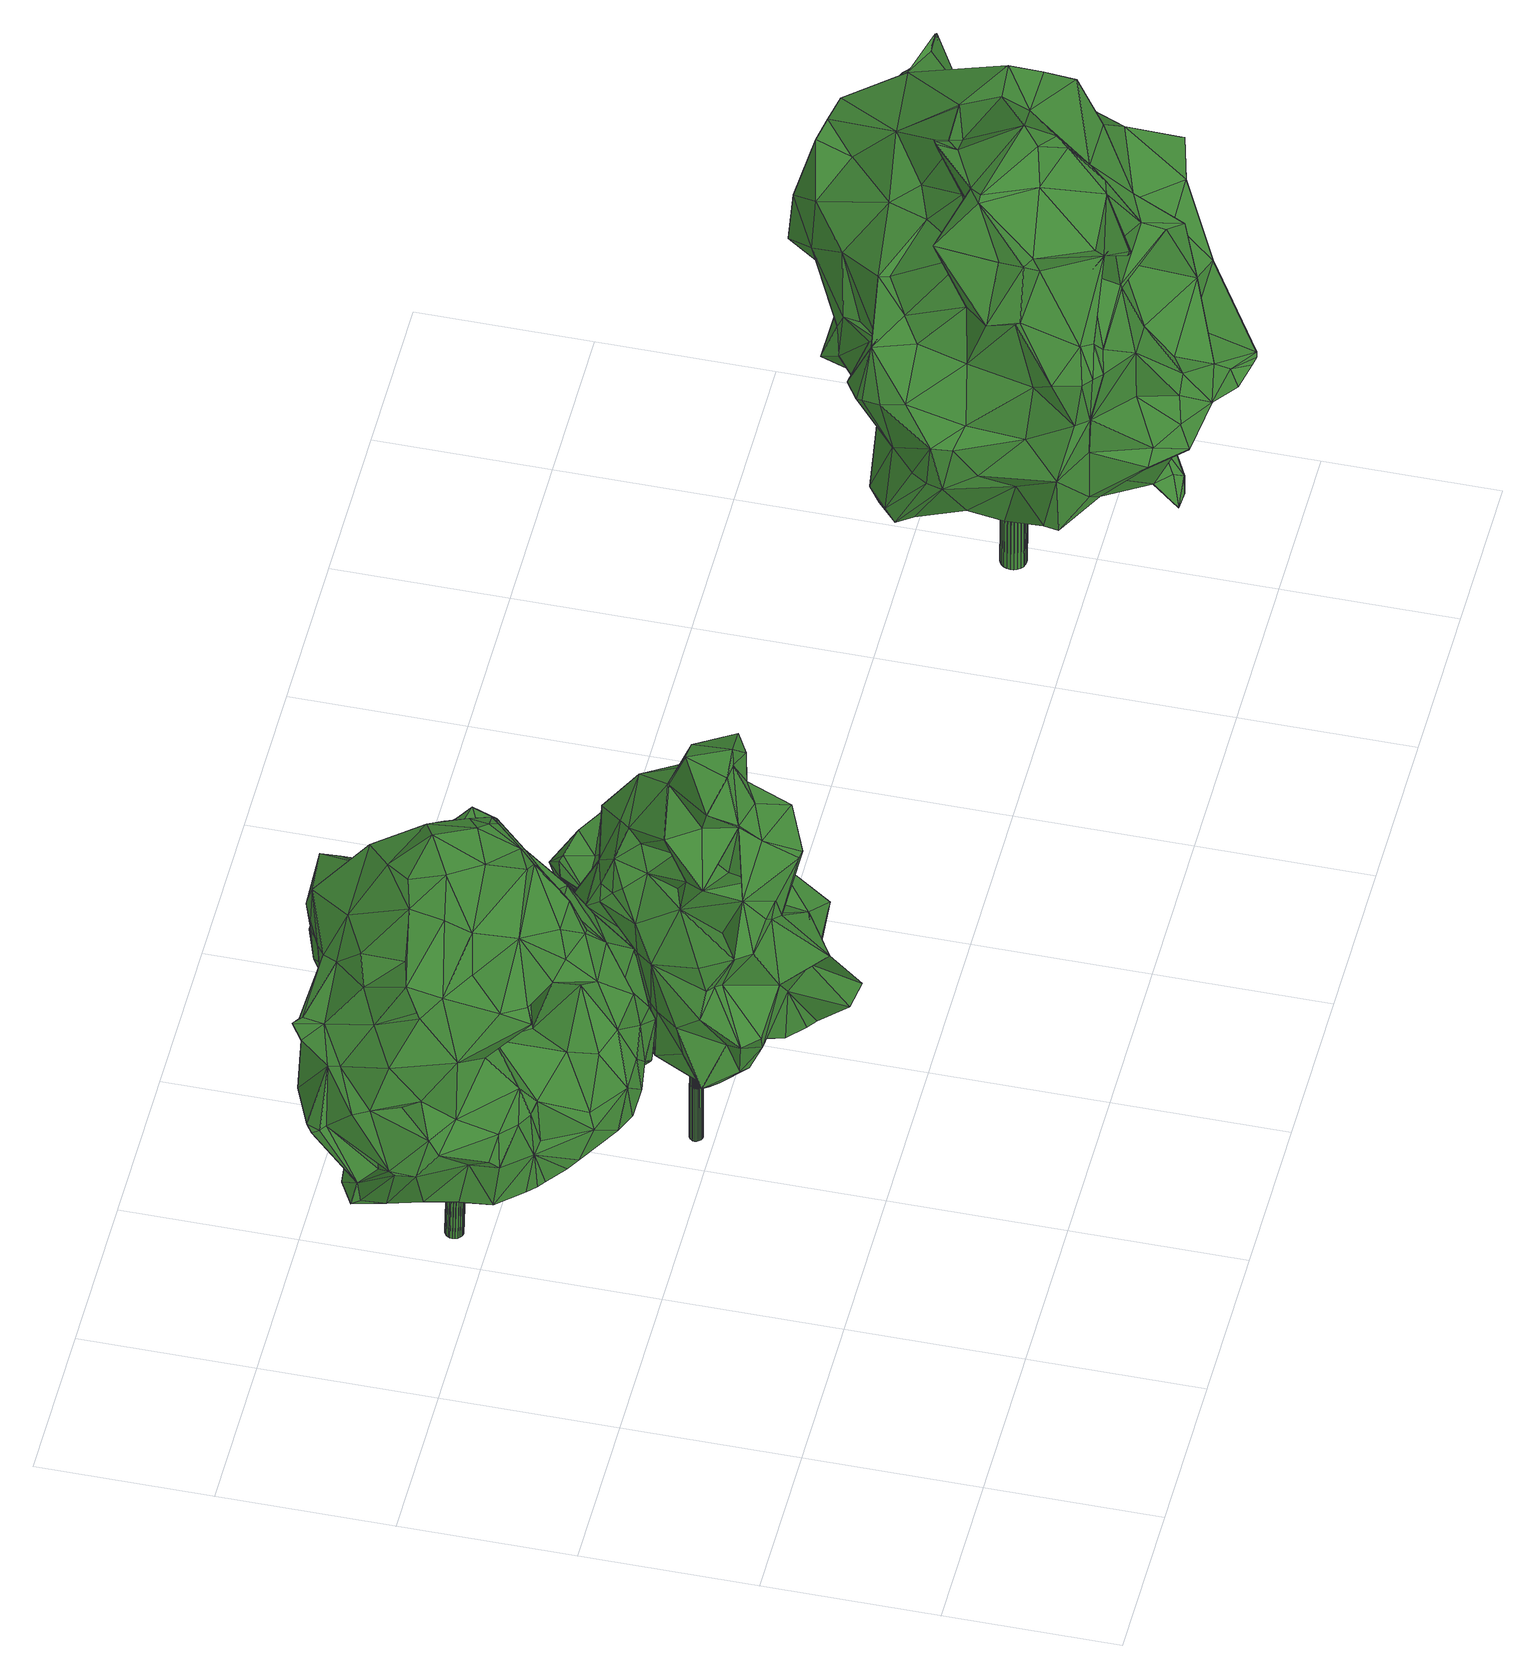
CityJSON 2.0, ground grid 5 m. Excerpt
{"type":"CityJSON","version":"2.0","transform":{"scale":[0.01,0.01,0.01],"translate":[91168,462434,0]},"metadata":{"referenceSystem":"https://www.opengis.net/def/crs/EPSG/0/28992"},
"CityObjects":{
"tree1":{"type":"SolitaryVegetationObject","attributes":{"gtid":168,"crown_width_m":9.81,"crown_median_z":8.13,"trunk_H_m":7.94,"trunk_DBH_m":0.525,"trunk_radius_m":0.263,"trunk_base_height_m":0.19,"original_gtid":"172"},"geometry":[{"type":"Solid","lod":"3","boundaries":[[[[0,1,2]],[[3,4,5]],[[6,7,8]],[[9,10,11]],[[12,13,14]],[[15,16,17]],[[18,19,20]],[[21,1,0]],[[22,23,24]],[[25,26,27]],[[28,29,30]],[[28,31,29]],[[32,33,34]],[[35,33,32]],[[36,37,38]],[[39,40,17]],[[41,42,43]],[[44,45,46]],[[46,45,47]],[[48,49,50]],[[51,52,53]],[[54,55,11]],[[15,56,57]],[[58,59,60]],[[57,61,62]],[[63,64,65]],[[23,66,67]],[[68,67,66]],[[69,61,57]],[[15,46,56]],[[15,44,46]],[[70,71,72]],[[73,74,75]],[[26,76,77]],[[78,76,26]],[[73,79,80]],[[81,82,83]],[[84,85,86]],[[6,87,88]],[[6,88,25]],[[89,90,91]],[[92,93,23]],[[94,95,96]],[[96,95,97]],[[98,99,100]],[[101,102,103]],[[104,105,106]],[[24,23,93]],[[107,108,109]],[[63,110,48]],[[111,112,113]],[[3,114,115]],[[116,79,117]],[[118,119,120]],[[3,5,37]],[[121,14,13]],[[122,59,123]],[[124,44,125]],[[38,37,126]],[[5,126,37]],[[127,128,129]],[[130,46,85]],[[40,39,131]],[[132,108,107]],[[90,115,91]],[[50,133,64]],[[79,116,80]],[[11,10,54]],[[70,134,135]],[[128,127,136]],[[117,79,137]],[[35,138,139]],[[140,139,138]],[[141,142,71]],[[141,71,70]],[[6,8,143]],[[89,144,90]],[[145,146,147]],[[2,41,115]],[[148,149,45]],[[68,39,150]],[[151,152,58]],[[153,152,154]],[[95,13,97]],[[155,156,94]],[[54,157,55]],[[69,55,157]],[[158,159,160]],[[154,152,151]],[[0,161,21]],[[57,154,162]],[[151,162,154]],[[132,163,164]],[[16,165,17]],[[166,21,120]],[[166,120,167]],[[75,168,169]],[[170,168,75]],[[116,171,172]],[[63,173,110]],[[169,174,175]],[[32,176,177]],[[178,141,171]],[[83,82,142]],[[129,156,179]],[[180,156,129]],[[181,182,50]],[[183,157,184]],[[185,108,186]],[[57,162,69]],[[187,173,188]],[[175,189,89]],[[51,190,191]],[[91,41,89]],[[89,41,175]],[[192,25,27]],[[169,193,75]],[[73,75,193]],[[166,1,21]],[[143,146,194]],[[143,194,195]],[[68,150,165]],[[43,196,41]],[[162,55,69]],[[153,58,152]],[[174,145,197]],[[174,197,175]],[[198,56,130]],[[154,57,56]],[[162,199,55]],[[200,201,24]],[[131,23,22]],[[153,202,58]],[[203,204,205]],[[206,205,204]],[[195,194,139]],[[205,206,207]],[[208,207,206]],[[209,172,210]],[[100,99,121]],[[146,8,211]],[[139,194,212]],[[153,154,56]],[[213,189,208]],[[97,12,214]],[[215,216,217]],[[215,217,119]],[[218,219,50]],[[220,221,110]],[[59,58,202]],[[67,92,23]],[[67,222,92]],[[53,52,223]],[[107,223,52]],[[153,28,202]],[[205,207,147]],[[34,134,32]],[[51,219,180]],[[64,224,225]],[[174,169,168]],[[226,37,111]],[[227,157,183]],[[227,183,109]],[[74,228,229]],[[75,74,229]],[[34,229,228]],[[130,85,84]],[[198,153,56]],[[117,230,116]],[[117,231,230]],[[201,232,24]],[[192,7,6]],[[92,222,78]],[[27,94,192]],[[229,34,233]],[[229,233,75]],[[24,104,200]],[[33,234,235]],[[9,122,236]],[[51,180,190]],[[70,210,141]],[[124,148,45]],[[162,151,199]],[[185,109,108]],[[237,238,62]],[[239,228,74]],[[73,193,79]],[[32,177,35]],[[164,240,241]],[[191,241,240]],[[41,2,42]],[[242,159,112]],[[46,81,243]],[[192,94,156]],[[207,208,145]],[[244,156,180]],[[24,245,104]],[[139,33,35]],[[236,246,247]],[[236,247,10]],[[58,60,151]],[[248,234,212]],[[197,189,175]],[[91,115,41]],[[249,167,119]],[[55,199,11]],[[86,243,81]],[[250,251,22]],[[131,22,251]],[[123,252,253]],[[103,102,254]],[[48,64,63]],[[50,64,48]],[[36,225,111]],[[128,103,241]],[[17,125,15]],[[50,219,133]],[[28,255,256]],[[28,256,31]],[[20,19,164]],[[139,212,234]],[[146,211,147]],[[33,139,234]],[[225,36,188]],[[64,225,65]],[[144,115,90]],[[213,115,144]],[[209,135,134]],[[209,134,228]],[[257,242,112]],[[101,68,258]],[[67,68,101]],[[101,258,102]],[[12,97,13]],[[71,176,72]],[[257,224,242]],[[133,242,224]],[[49,259,260]],[[260,99,261]],[[44,15,125]],[[101,103,222]],[[161,115,114]],[[0,115,161]],[[212,262,263]],[[194,262,212]],[[104,140,200]],[[139,140,195]],[[128,241,191]],[[187,204,203]],[[167,264,166]],[[117,166,264]],[[198,265,153]],[[28,153,265]],[[132,18,108]],[[186,108,18]],[[257,111,225]],[[50,182,218]],[[26,92,78]],[[202,28,30]],[[102,258,254]],[[51,266,219]],[[133,219,266]],[[258,68,267]],[[195,87,6]],[[195,6,143]],[[7,211,8]],[[143,8,146]],[[268,18,20]],[[56,46,130]],[[195,140,87]],[[255,198,130]],[[45,176,82]],[[183,107,109]],[[42,137,79]],[[19,18,132]],[[25,88,26]],[[192,6,25]],[[101,222,67]],[[109,185,227]],[[53,266,51]],[[260,96,269]],[[260,269,181]],[[268,258,267]],[[270,201,138]],[[270,138,35]],[[124,45,44]],[[271,272,273]],[[271,273,226]],[[218,180,219]],[[222,76,78]],[[77,76,127]],[[136,127,76]],[[222,136,76]],[[105,104,245]],[[57,62,15]],[[15,62,16]],[[94,98,100]],[[274,275,276]],[[40,251,250]],[[40,131,251]],[[113,277,271]],[[27,13,94]],[[27,100,13]],[[122,123,236]],[[118,271,277]],[[4,3,115]],[[213,208,4]],[[5,4,208]],[[242,133,266]],[[136,103,128]],[[242,266,53]],[[222,103,136]],[[232,201,278]],[[179,279,127]],[[118,120,21]],[[249,30,167]],[[203,221,220]],[[167,120,119]],[[233,280,75]],[[193,169,196]],[[43,193,196]],[[224,257,225]],[[230,264,281]],[[272,21,161]],[[248,212,263]],[[99,259,121]],[[112,111,257]],[[36,111,37]],[[45,177,176]],[[27,26,77]],[[27,77,282]],[[283,250,232]],[[24,232,22]],[[250,22,232]],[[211,284,285]],[[271,226,113]],[[111,113,226]],[[92,245,93]],[[105,245,92]],[[250,283,148]],[[232,278,283]],[[19,132,164]],[[88,87,140]],[[88,140,104]],[[92,106,105]],[[172,171,141]],[[286,26,88]],[[286,88,104]],[[226,273,37]],[[3,37,273]],[[2,115,0]],[[207,145,147]],[[197,145,208]],[[127,279,282]],[[77,127,282]],[[151,60,199]],[[231,264,230]],[[216,112,252]],[[61,69,157]],[[218,285,284]],[[144,189,213]],[[4,115,213]],[[96,97,269]],[[272,114,3]],[[161,114,272]],[[144,89,189]],[[130,84,255]],[[174,263,145]],[[253,159,158]],[[84,141,178]],[[216,123,217]],[[68,287,267]],[[110,214,288]],[[122,60,59]],[[214,221,97]],[[20,254,268]],[[241,103,254]],[[263,262,145]],[[209,80,116]],[[116,289,209]],[[281,167,29]],[[121,13,100]],[[164,290,274]],[[84,178,256]],[[228,239,209]],[[70,72,134]],[[42,79,193]],[[42,291,137]],[[137,291,1]],[[85,46,243]],[[85,243,86]],[[64,133,224]],[[123,249,217]],[[160,292,158]],[[237,62,61]],[[272,118,21]],[[272,271,118]],[[36,38,188]],[[1,291,2]],[[166,137,1]],[[166,117,137]],[[74,73,293]],[[202,30,59]],[[16,62,238]],[[16,238,165]],[[237,165,238]],[[237,186,165]],[[30,249,294]],[[30,294,59]],[[246,236,158]],[[9,236,10]],[[253,236,123]],[[59,294,123]],[[158,236,253]],[[268,267,18]],[[80,293,73]],[[209,293,80]],[[164,254,20]],[[241,254,164]],[[268,254,258]],[[197,208,189]],[[129,179,127]],[[172,141,210]],[[34,280,233]],[[33,280,34]],[[17,165,150]],[[170,75,280]],[[99,98,261]],[[178,230,281]],[[171,230,178]],[[26,106,92]],[[289,172,209]],[[116,230,171]],[[286,106,26]],[[104,106,286]],[[169,175,196]],[[239,293,209]],[[74,293,239]],[[50,260,181]],[[50,49,260]],[[244,180,218]],[[119,217,249]],[[180,129,190]],[[191,129,128]],[[190,129,191]],[[49,14,121]],[[27,282,279]],[[255,28,265]],[[255,265,198]],[[211,269,147]],[[181,269,211]],[[252,112,159]],[[252,159,253]],[[295,278,296]],[[124,125,148]],[[148,125,40]],[[17,40,125]],[[148,40,250]],[[49,121,259]],[[267,287,186]],[[186,18,267]],[[49,288,14]],[[220,187,203]],[[246,223,247]],[[184,54,247]],[[184,247,223]],[[10,247,54]],[[260,259,99]],[[11,199,9]],[[9,199,60]],[[122,9,60]],[[167,30,29]],[[228,134,34]],[[81,83,86]],[[216,252,123]],[[142,86,83]],[[23,131,66]],[[31,256,29]],[[70,135,210]],[[214,110,221]],[[141,84,142]],[[86,142,84]],[[270,177,296]],[[270,296,201]],[[35,177,270]],[[61,186,237]],[[155,279,179]],[[96,98,94]],[[95,94,13]],[[29,256,281]],[[96,261,98]],[[7,244,211]],[[244,7,192]],[[45,149,177]],[[45,82,47]],[[71,82,176]],[[147,269,203]],[[147,203,205]],[[235,297,33]],[[48,288,49]],[[48,110,288]],[[298,223,246]],[[298,246,292]],[[246,158,292]],[[52,163,107]],[[164,163,52]],[[285,218,182]],[[159,242,160]],[[285,182,181]],[[97,221,203]],[[174,168,263]],[[248,263,168]],[[185,186,61]],[[227,185,157]],[[211,285,181]],[[249,123,294]],[[157,185,61]],[[32,72,176]],[[142,82,71]],[[244,284,211]],[[218,284,244]],[[33,297,280]],[[235,280,297]],[[225,188,65]],[[187,188,38]],[[260,261,96]],[[204,187,299]],[[173,187,220]],[[117,264,231]],[[209,210,135]],[[42,2,291]],[[200,140,138]],[[201,200,138]],[[281,256,178]],[[17,150,39]],[[172,289,300]],[[116,300,289]],[[172,300,116]],[[84,256,255]],[[155,27,279]],[[155,100,27]],[[94,100,155]],[[192,156,244]],[[274,290,52]],[[164,52,290]],[[155,179,156]],[[53,292,242]],[[160,242,292]],[[145,262,146]],[[194,146,262]],[[132,107,163]],[[301,277,216]],[[113,216,277]],[[301,216,118]],[[216,215,118]],[[119,118,215]],[[3,273,272]],[[65,188,63]],[[173,63,188]],[[216,113,112]],[[97,203,269]],[[93,245,24]],[[68,66,39]],[[131,39,66]],[[276,240,274]],[[274,240,164]],[[51,191,240]],[[51,240,276]],[[149,295,296]],[[5,206,204]],[[5,208,206]],[[165,287,68]],[[186,287,165]],[[38,126,299]],[[38,299,187]],[[173,220,110]],[[5,299,126]],[[204,299,5]],[[298,292,53]],[[52,275,274]],[[276,275,51]],[[51,275,52]],[[301,118,277]],[[298,53,223]],[[157,54,184]],[[167,281,264]],[[170,235,168]],[[148,283,295]],[[148,295,149]],[[168,235,248]],[[295,283,278]],[[107,184,223]],[[183,184,107]],[[42,193,43]],[[41,196,175]],[[47,302,46]],[[46,302,81]],[[81,302,82]],[[47,82,302]],[[72,32,134]],[[14,288,12]],[[214,12,288]],[[278,201,296]],[[149,296,177]],[[234,248,235]],[[170,280,235]],[[303,304,305]],[[303,305,306]],[[306,305,307]],[[306,307,308]],[[305,304,309]],[[305,309,307]],[[307,309,310]],[[307,310,308]],[[309,304,311]],[[309,311,310]],[[310,311,312]],[[310,312,308]],[[311,304,313]],[[311,313,312]],[[312,313,314]],[[312,314,308]],[[313,304,315]],[[313,315,314]],[[314,315,316]],[[314,316,308]],[[315,304,317]],[[315,317,316]],[[316,317,318]],[[316,318,308]],[[317,304,319]],[[317,319,318]],[[318,319,320]],[[318,320,308]],[[319,304,321]],[[319,321,320]],[[320,321,322]],[[320,322,308]],[[321,304,323]],[[321,323,322]],[[322,323,324]],[[322,324,308]],[[323,304,325]],[[323,325,324]],[[324,325,326]],[[324,326,308]],[[325,304,327]],[[325,327,326]],[[326,327,328]],[[326,328,308]],[[327,304,329]],[[327,329,328]],[[328,329,330]],[[328,330,308]],[[329,304,331]],[[329,331,330]],[[330,331,332]],[[330,332,308]],[[331,304,333]],[[331,333,332]],[[332,333,334]],[[332,334,308]],[[333,304,335]],[[333,335,334]],[[334,335,336]],[[334,336,308]],[[335,304,337]],[[335,337,336]],[[336,337,338]],[[336,338,308]],[[337,304,339]],[[337,339,338]],[[338,339,340]],[[338,340,308]],[[339,304,341]],[[339,341,340]],[[340,341,342]],[[340,342,308]],[[341,304,343]],[[341,343,342]],[[342,343,344]],[[342,344,308]],[[343,304,345]],[[343,345,344]],[[344,345,346]],[[344,346,308]],[[345,304,347]],[[345,347,346]],[[346,347,348]],[[346,348,308]],[[347,304,349]],[[347,349,348]],[[348,349,350]],[[348,350,308]],[[349,304,351]],[[349,351,350]],[[350,351,352]],[[350,352,308]],[[351,304,303]],[[351,303,352]],[[352,303,306]],[[352,306,308]]]]}]},
"tree2":{"type":"SolitaryVegetationObject","attributes":{"gtid":169,"crown_width_m":7.27,"crown_median_z":8.02,"trunk_H_m":7.84,"trunk_DBH_m":0.375,"trunk_radius_m":0.187,"trunk_base_height_m":0.18,"original_gtid":"173"},"geometry":[{"type":"Solid","lod":"3","boundaries":[[[[353,354,355]],[[356,357,358]],[[359,360,361]],[[362,363,364]],[[365,366,367]],[[368,369,370]],[[371,372,373]],[[374,375,376]],[[377,376,375]],[[378,379,380]],[[381,382,383]],[[384,385,386]],[[387,388,389]],[[390,391,392]],[[393,366,365]],[[394,395,396]],[[397,398,399]],[[400,390,392]],[[401,402,403]],[[404,405,406]],[[407,408,409]],[[407,409,410]],[[411,412,413]],[[367,366,393]],[[414,415,416]],[[417,418,419]],[[420,421,422]],[[423,391,390]],[[424,425,426]],[[426,371,424]],[[427,425,428]],[[392,391,429]],[[430,431,372]],[[430,432,431]],[[400,392,433]],[[415,414,434]],[[433,435,400]],[[361,360,417]],[[361,417,436]],[[437,388,438]],[[380,439,440]],[[441,442,361]],[[443,442,441]],[[373,424,371]],[[444,445,446]],[[447,381,448]],[[437,438,449]],[[412,450,368]],[[411,450,412]],[[451,452,453]],[[386,454,455]],[[355,446,456]],[[457,429,448]],[[383,457,381]],[[457,448,381]],[[458,372,403]],[[459,406,405]],[[460,416,461]],[[460,461,443]],[[426,434,462]],[[393,365,387]],[[463,353,355]],[[464,465,379]],[[466,467,468]],[[466,468,469]],[[470,471,472]],[[386,455,384]],[[473,474,452]],[[448,460,447]],[[447,460,436]],[[376,475,458]],[[476,477,478]],[[376,479,374]],[[458,479,376]],[[467,480,481]],[[482,364,469]],[[467,405,404]],[[481,405,467]],[[459,413,483]],[[459,405,481]],[[484,485,398]],[[486,487,394]],[[488,469,364]],[[380,489,384]],[[483,406,459]],[[364,363,490]],[[439,491,492]],[[389,388,493]],[[489,465,494]],[[464,495,465]],[[455,454,496]],[[497,498,431]],[[499,431,498]],[[500,488,501]],[[500,501,490]],[[384,502,380]],[[420,422,393]],[[484,357,503]],[[480,504,413]],[[449,505,506]],[[506,437,449]],[[412,368,370]],[[507,494,508]],[[387,365,388]],[[509,510,511]],[[456,463,355]],[[512,513,514]],[[515,437,506]],[[367,438,365]],[[388,365,438]],[[454,476,496]],[[465,508,494]],[[507,516,477]],[[507,517,516]],[[518,363,519]],[[387,420,393]],[[367,393,422]],[[520,470,521]],[[470,472,502]],[[457,453,429]],[[522,429,453]],[[482,468,523]],[[374,521,496]],[[392,429,522]],[[433,392,522]],[[356,465,495]],[[398,524,358]],[[525,524,398]],[[496,478,374]],[[477,374,478]],[[526,527,528]],[[529,530,524]],[[472,380,502]],[[439,380,472]],[[390,414,423]],[[531,532,533]],[[518,490,363]],[[426,425,427]],[[382,534,456]],[[486,360,359]],[[473,383,535]],[[450,411,536]],[[483,485,406]],[[483,369,485]],[[389,537,511]],[[511,537,482]],[[485,484,512]],[[485,512,406]],[[525,517,529]],[[525,529,524]],[[407,403,408]],[[407,458,403]],[[450,442,368]],[[450,361,442]],[[429,391,538]],[[429,538,448]],[[431,539,372]],[[456,446,382]],[[540,473,535]],[[382,445,383]],[[527,531,541]],[[542,416,460]],[[543,415,434]],[[543,434,426]],[[542,423,416]],[[462,371,426]],[[464,503,495]],[[484,503,464]],[[540,354,506]],[[515,388,437]],[[396,533,532]],[[486,411,487]],[[403,539,401]],[[382,446,445]],[[459,481,413]],[[536,486,359]],[[361,536,359]],[[450,536,361]],[[442,544,368]],[[484,398,357]],[[545,397,544]],[[545,544,442]],[[525,397,545]],[[398,397,525]],[[463,546,531]],[[532,531,546]],[[422,421,409]],[[410,409,421]],[[406,512,404]],[[419,547,548]],[[528,549,526]],[[546,463,550]],[[436,460,361]],[[542,460,448]],[[361,460,441]],[[489,385,384]],[[372,458,475]],[[403,551,539]],[[353,515,354]],[[455,470,384]],[[502,384,470]],[[493,537,389]],[[358,357,398]],[[548,550,419]],[[517,552,428]],[[527,490,528]],[[518,549,490]],[[396,548,547]],[[394,396,547]],[[489,380,379]],[[482,523,511]],[[493,553,554]],[[476,478,496]],[[455,521,470]],[[523,514,511]],[[413,487,411]],[[362,554,519]],[[536,411,486]],[[490,501,364]],[[471,420,491]],[[471,491,472]],[[512,468,467]],[[394,555,486]],[[394,547,555]],[[389,492,387]],[[440,492,389]],[[387,492,420]],[[461,543,427]],[[356,556,465]],[[449,438,367]],[[458,407,479]],[[410,479,407]],[[470,479,421]],[[410,421,479]],[[508,556,507]],[[465,556,508]],[[454,386,385]],[[495,503,357]],[[526,557,527]],[[542,448,538]],[[409,505,558]],[[462,434,559]],[[441,460,443]],[[512,484,513]],[[376,377,475]],[[495,357,356]],[[414,559,434]],[[420,471,421]],[[447,382,381]],[[416,415,543]],[[416,543,461]],[[423,538,391]],[[423,542,538]],[[545,442,560]],[[561,562,516]],[[419,456,563]],[[378,510,509]],[[564,451,453]],[[428,552,545]],[[457,383,564]],[[457,564,453]],[[506,401,539]],[[506,539,540]],[[545,560,428]],[[427,428,560]],[[427,560,461]],[[443,461,560]],[[443,560,442]],[[489,379,465]],[[515,506,354]],[[565,557,549]],[[526,549,557]],[[506,505,402]],[[506,402,401]],[[423,414,416]],[[553,388,566]],[[509,514,513]],[[523,468,512]],[[388,553,493]],[[479,520,374]],[[479,470,520]],[[567,484,464]],[[567,513,484]],[[524,556,356]],[[524,356,358]],[[417,419,563]],[[496,521,455]],[[413,370,568]],[[412,370,413]],[[541,480,466]],[[480,467,466]],[[569,355,354]],[[569,446,355]],[[390,400,559]],[[519,554,553]],[[505,408,402]],[[409,408,505]],[[444,570,445]],[[402,408,403]],[[363,362,519]],[[494,385,489]],[[472,491,439]],[[430,498,432]],[[433,498,435]],[[499,498,433]],[[571,477,562]],[[544,397,572]],[[555,547,419]],[[389,511,510]],[[389,510,440]],[[428,425,516]],[[428,516,517]],[[482,537,362]],[[482,362,364]],[[539,452,474]],[[527,541,500]],[[488,500,541]],[[527,557,531]],[[525,552,517]],[[378,509,379]],[[436,417,563]],[[485,399,398]],[[485,369,399]],[[476,507,477]],[[372,377,373]],[[475,377,372]],[[561,516,425]],[[561,425,424]],[[477,516,562]],[[571,562,561]],[[571,561,424]],[[388,573,566]],[[515,573,388]],[[528,490,549]],[[353,573,515]],[[513,379,509]],[[567,379,513]],[[464,379,567]],[[519,549,518]],[[404,512,467]],[[469,468,482]],[[563,456,534]],[[553,566,519]],[[514,523,512]],[[511,514,509]],[[505,449,558]],[[367,558,449]],[[574,480,531]],[[480,533,395]],[[394,487,504]],[[394,504,395]],[[480,541,531]],[[480,413,481]],[[483,413,568]],[[556,530,507]],[[483,568,370]],[[369,483,370]],[[517,507,530]],[[556,524,530]],[[529,517,530]],[[454,385,476]],[[476,385,494]],[[476,494,507]],[[545,552,525]],[[453,452,431]],[[539,431,452]],[[473,452,451]],[[420,492,491]],[[440,439,492]],[[426,427,543]],[[571,375,477]],[[477,375,374]],[[424,375,571]],[[373,375,424]],[[377,375,373]],[[546,550,532]],[[396,532,548]],[[413,504,487]],[[395,504,480]],[[574,531,533]],[[574,533,480]],[[383,445,570]],[[383,570,535]],[[396,395,533]],[[522,499,433]],[[555,419,418]],[[565,566,573]],[[380,510,378]],[[541,466,488]],[[469,488,466]],[[544,572,575]],[[532,550,548]],[[456,550,463]],[[419,550,456]],[[368,575,369]],[[544,575,368]],[[421,471,470]],[[399,572,397]],[[399,369,572]],[[369,575,572]],[[364,501,488]],[[565,573,557]],[[565,549,566]],[[566,549,519]],[[453,499,522]],[[431,499,453]],[[440,510,380]],[[422,409,558]],[[422,558,367]],[[540,570,444]],[[535,570,540]],[[371,498,372]],[[371,435,498]],[[430,372,498]],[[360,418,417]],[[360,486,418]],[[486,555,418]],[[462,435,371]],[[432,498,497]],[[432,497,431]],[[569,444,446]],[[354,540,444]],[[354,444,569]],[[372,551,403]],[[372,539,551]],[[436,576,447]],[[520,521,374]],[[557,463,531]],[[540,539,473]],[[473,539,474]],[[463,557,353]],[[573,353,557]],[[473,564,383]],[[473,451,564]],[[390,559,414]],[[462,559,435]],[[435,559,400]],[[493,554,537]],[[382,576,534]],[[382,447,576]],[[436,563,576]],[[563,534,576]],[[527,500,490]],[[537,554,362]],[[577,578,579]],[[577,579,580]],[[580,579,581]],[[580,581,582]],[[579,578,583]],[[579,583,581]],[[581,583,584]],[[581,584,582]],[[583,578,585]],[[583,585,584]],[[584,585,586]],[[584,586,582]],[[585,578,587]],[[585,587,586]],[[586,587,588]],[[586,588,582]],[[587,578,589]],[[587,589,588]],[[588,589,590]],[[588,590,582]],[[589,578,591]],[[589,591,590]],[[590,591,592]],[[590,592,582]],[[591,578,593]],[[591,593,592]],[[592,593,594]],[[592,594,582]],[[593,578,595]],[[593,595,594]],[[594,595,596]],[[594,596,582]],[[595,578,597]],[[595,597,596]],[[596,597,598]],[[596,598,582]],[[597,578,599]],[[597,599,598]],[[598,599,600]],[[598,600,582]],[[599,578,601]],[[599,601,600]],[[600,601,602]],[[600,602,582]],[[601,578,603]],[[601,603,602]],[[602,603,604]],[[602,604,582]],[[603,578,605]],[[603,605,604]],[[604,605,606]],[[604,606,582]],[[605,578,607]],[[605,607,606]],[[606,607,608]],[[606,608,582]],[[607,578,609]],[[607,609,608]],[[608,609,610]],[[608,610,582]],[[609,578,611]],[[609,611,610]],[[610,611,612]],[[610,612,582]],[[611,578,613]],[[611,613,612]],[[612,613,614]],[[612,614,582]],[[613,578,615]],[[613,615,614]],[[614,615,616]],[[614,616,582]],[[615,578,617]],[[615,617,616]],[[616,617,618]],[[616,618,582]],[[617,578,619]],[[617,619,618]],[[618,619,620]],[[618,620,582]],[[619,578,621]],[[619,621,620]],[[620,621,622]],[[620,622,582]],[[621,578,623]],[[621,623,622]],[[622,623,624]],[[622,624,582]],[[623,578,625]],[[623,625,624]],[[624,625,626]],[[624,626,582]],[[625,578,577]],[[625,577,626]],[[626,577,580]],[[626,580,582]]]]}]},
"tree3":{"type":"SolitaryVegetationObject","attributes":{"gtid":126,"crown_width_m":11.63,"crown_median_z":10.75,"trunk_H_m":9.82,"trunk_DBH_m":0.736,"trunk_radius_m":0.368,"trunk_base_height_m":0.93,"original_gtid":"130"},"geometry":[{"type":"Solid","lod":"3","boundaries":[[[[627,628,629]],[[630,631,632]],[[630,633,631]],[[634,635,636]],[[637,635,634]],[[638,639,640]],[[641,634,642]],[[643,644,645]],[[646,647,648]],[[649,650,651]],[[652,630,632]],[[653,654,655]],[[656,657,658]],[[654,659,660]],[[661,662,663]],[[664,665,666]],[[667,668,669]],[[670,671,672]],[[673,672,671]],[[674,675,676]],[[677,678,679]],[[673,680,672]],[[680,681,672]],[[682,683,684]],[[685,686,645]],[[660,659,687]],[[660,688,655]],[[653,689,652]],[[690,691,692]],[[646,693,647]],[[694,695,696]],[[694,696,670]],[[662,697,698]],[[696,695,699]],[[677,686,685]],[[679,700,701]],[[702,703,704]],[[650,705,651]],[[645,706,707]],[[707,685,645]],[[708,709,710]],[[711,673,712]],[[653,713,654]],[[682,689,683]],[[714,715,716]],[[677,707,706]],[[717,718,719]],[[720,721,665]],[[722,723,724]],[[725,726,727]],[[664,728,665]],[[644,729,730]],[[731,732,733]],[[730,734,735]],[[736,651,737]],[[738,739,740]],[[741,739,738]],[[742,743,744]],[[731,733,745]],[[731,745,746]],[[747,748,749]],[[645,646,706]],[[650,649,750]],[[751,681,744]],[[670,696,671]],[[745,733,750]],[[750,649,745]],[[630,752,753]],[[754,720,665]],[[629,628,755]],[[653,688,689]],[[655,688,653]],[[756,649,736]],[[728,722,754]],[[757,734,730]],[[640,639,758]],[[705,701,759]],[[760,761,762]],[[763,764,765]],[[735,644,730]],[[638,766,767]],[[768,769,770]],[[768,770,771]],[[713,652,772]],[[713,772,709]],[[638,640,766]],[[773,774,775]],[[776,777,778]],[[779,780,740]],[[718,710,633]],[[677,685,707]],[[704,703,741]],[[757,781,648]],[[718,717,782]],[[749,782,717]],[[656,783,784]],[[785,784,783]],[[651,736,649]],[[654,660,655]],[[757,730,729]],[[715,697,662]],[[705,786,787]],[[788,725,727]],[[662,661,716]],[[789,700,679]],[[644,643,674]],[[790,791,792]],[[789,679,678]],[[793,794,785]],[[676,785,794]],[[700,759,701]],[[795,692,740]],[[796,722,728]],[[797,798,680]],[[661,714,716]],[[714,755,799]],[[661,755,714]],[[704,800,801]],[[743,694,751]],[[754,722,720]],[[679,732,657]],[[802,725,788]],[[778,803,768]],[[648,647,734]],[[734,647,735]],[[755,662,698]],[[755,698,762]],[[693,735,647]],[[692,804,805]],[[806,804,692]],[[721,687,665]],[[680,807,808]],[[726,809,727]],[[810,811,752]],[[767,812,638]],[[639,638,812]],[[813,752,811]],[[658,657,732]],[[695,814,815]],[[816,802,788]],[[669,817,818]],[[819,820,821]],[[651,705,737]],[[822,759,700]],[[823,763,824]],[[763,781,824]],[[823,824,825]],[[826,791,827]],[[649,828,829]],[[738,780,684]],[[741,738,684]],[[830,740,739]],[[831,832,702]],[[706,833,677]],[[737,705,719]],[[834,807,835]],[[836,682,684]],[[836,684,766]],[[812,837,793]],[[666,838,664]],[[818,782,839]],[[833,827,840]],[[735,693,645]],[[841,842,843]],[[738,740,780]],[[646,833,706]],[[699,695,815]],[[666,665,687]],[[747,749,717]],[[844,656,784]],[[641,789,678]],[[772,632,633]],[[633,632,631]],[[845,627,629]],[[817,726,818]],[[754,665,728]],[[718,782,710]],[[645,693,646]],[[733,732,701]],[[711,797,680]],[[725,818,726]],[[846,811,810]],[[806,761,823]],[[763,765,781]],[[801,702,704]],[[813,811,756]],[[705,787,719]],[[767,766,684]],[[771,770,847]],[[848,668,667]],[[664,849,728]],[[781,765,648]],[[845,850,627]],[[850,690,627]],[[702,832,703]],[[851,703,832]],[[852,652,682]],[[710,709,772]],[[814,853,840]],[[853,854,840]],[[846,852,682]],[[652,713,653]],[[786,705,759]],[[801,800,689]],[[708,802,709]],[[788,666,816]],[[744,743,751]],[[855,797,711]],[[670,751,694]],[[670,672,751]],[[672,681,751]],[[664,856,849]],[[857,743,858]],[[848,858,743]],[[795,830,859]],[[740,830,795]],[[700,789,641]],[[641,678,854]],[[641,854,634]],[[732,731,656]],[[656,658,732]],[[742,775,743]],[[860,861,862]],[[818,708,782]],[[863,864,640]],[[648,765,792]],[[865,866,749]],[[839,749,866]],[[827,815,840]],[[741,800,704]],[[862,697,715]],[[715,867,862]],[[766,864,836]],[[762,868,869]],[[813,753,752]],[[790,764,760]],[[761,764,763]],[[760,764,761]],[[766,640,864]],[[755,663,662]],[[643,645,686]],[[661,663,755]],[[757,648,734]],[[735,645,644]],[[679,657,677]],[[677,657,686]],[[701,732,679]],[[851,724,723]],[[802,816,709]],[[675,674,643]],[[870,731,746]],[[646,827,833]],[[851,832,724]],[[823,761,763]],[[757,729,825]],[[871,758,639]],[[728,803,778]],[[648,826,646]],[[792,826,648]],[[684,683,741]],[[710,772,633]],[[760,872,790]],[[634,873,642]],[[843,642,873]],[[871,746,829]],[[652,632,772]],[[739,851,874]],[[739,874,830]],[[689,800,683]],[[857,858,875]],[[862,861,698]],[[768,776,778]],[[646,826,827]],[[756,864,828]],[[689,682,652]],[[741,683,800]],[[694,743,857]],[[834,856,664]],[[737,821,820]],[[847,849,856]],[[666,659,816]],[[709,816,713]],[[654,816,659]],[[713,816,654]],[[708,818,802]],[[676,876,805]],[[794,876,676]],[[634,854,853]],[[743,775,774]],[[771,855,877]],[[699,790,671]],[[699,671,696]],[[630,753,878]],[[847,856,834]],[[847,834,835]],[[877,712,869]],[[757,825,824]],[[757,824,781]],[[872,879,790]],[[793,837,794]],[[833,880,677]],[[669,818,839]],[[733,881,750]],[[701,881,733]],[[827,791,815]],[[801,689,688]],[[846,682,836]],[[627,874,799]],[[778,796,728]],[[629,755,762]],[[628,627,799]],[[660,801,688]],[[865,636,667]],[[788,727,838]],[[788,838,666]],[[882,691,850]],[[716,715,662]],[[668,773,742]],[[822,642,843]],[[823,825,806]],[[793,785,783]],[[725,802,818]],[[737,719,718]],[[831,801,660]],[[721,831,660]],[[855,771,797]],[[721,720,831]],[[666,687,659]],[[737,718,821]],[[715,714,867]],[[710,782,708]],[[799,867,714]],[[796,867,799]],[[796,777,867]],[[724,832,720]],[[805,837,883]],[[779,883,837]],[[779,805,883]],[[836,864,884]],[[836,884,846]],[[814,840,815]],[[865,667,866]],[[843,842,822]],[[812,779,837]],[[861,771,885]],[[676,784,785]],[[675,784,676]],[[806,882,761]],[[761,882,762]],[[629,762,882]],[[671,790,879]],[[726,742,886]],[[744,886,742]],[[821,718,633]],[[845,629,882]],[[760,762,872]],[[762,869,872]],[[851,723,874]],[[726,817,668]],[[669,668,817]],[[887,748,747]],[[720,832,831]],[[660,687,721]],[[650,881,705]],[[750,881,650]],[[701,705,881]],[[865,873,636]],[[636,873,634]],[[863,640,829]],[[839,866,669]],[[667,669,866]],[[829,640,758]],[[745,649,829]],[[871,829,758]],[[745,829,746]],[[812,767,779]],[[749,873,865]],[[888,774,773]],[[773,668,888]],[[831,702,801]],[[649,756,828]],[[810,752,630]],[[852,630,652]],[[805,729,674]],[[805,674,676]],[[875,636,635]],[[846,630,852]],[[810,630,846]],[[834,889,807]],[[695,694,890]],[[863,828,864]],[[627,891,859]],[[822,700,641]],[[755,628,799]],[[862,698,697]],[[839,782,749]],[[892,830,874]],[[668,743,888]],[[668,742,726]],[[792,791,826]],[[711,680,673]],[[853,890,875]],[[664,838,834]],[[727,834,838]],[[712,855,711]],[[807,680,798]],[[877,855,712]],[[695,890,814]],[[853,814,890]],[[759,822,786]],[[656,844,657]],[[893,770,769]],[[837,876,794]],[[813,736,753]],[[756,736,813]],[[848,743,668]],[[875,890,857]],[[694,857,890]],[[837,805,876]],[[808,809,886]],[[686,657,844]],[[808,886,681]],[[808,681,680]],[[712,673,879]],[[712,879,869]],[[637,634,853]],[[796,799,874]],[[892,874,627]],[[776,768,771]],[[869,885,877]],[[692,894,740]],[[779,740,894]],[[872,869,879]],[[892,627,830]],[[627,859,830]],[[888,743,774]],[[681,886,744]],[[775,742,773]],[[739,703,851]],[[684,780,767]],[[767,780,779]],[[627,690,891]],[[840,880,833]],[[795,891,692]],[[891,690,692]],[[859,891,795]],[[729,644,674]],[[870,783,731]],[[731,783,656]],[[793,783,870]],[[829,828,863]],[[741,703,739]],[[889,808,807]],[[847,798,771]],[[867,776,862]],[[776,867,777]],[[854,678,880]],[[698,868,762]],[[673,671,879]],[[807,798,835]],[[847,835,798]],[[776,860,862]],[[870,746,871]],[[805,804,729]],[[882,850,845]],[[797,771,798]],[[877,885,771]],[[875,635,853]],[[637,853,635]],[[776,861,860]],[[861,776,771]],[[677,880,678]],[[698,861,868]],[[861,885,868]],[[868,885,869]],[[806,691,882]],[[692,691,806]],[[675,643,784]],[[844,784,643]],[[844,643,686]],[[854,880,840]],[[812,793,639]],[[893,769,803]],[[667,858,848]],[[796,778,777]],[[720,722,724]],[[849,893,803]],[[769,768,803]],[[728,849,803]],[[822,641,642]],[[850,691,690]],[[843,873,841]],[[825,729,804]],[[825,804,806]],[[870,871,793]],[[639,793,871]],[[815,791,699]],[[699,791,790]],[[792,765,790]],[[764,790,765]],[[779,894,805]],[[692,805,894]],[[821,895,819]],[[821,633,895]],[[630,819,895]],[[630,895,633]],[[878,819,630]],[[787,786,719]],[[719,786,887]],[[842,887,822]],[[719,887,747]],[[822,887,786]],[[841,873,748]],[[717,719,747]],[[749,748,873]],[[756,884,864]],[[756,811,884]],[[846,884,811]],[[726,886,809]],[[889,809,808]],[[834,809,889]],[[727,809,834]],[[875,858,636]],[[667,636,858]],[[847,770,849]],[[849,770,893]],[[887,842,748]],[[841,748,842]],[[878,896,819]],[[736,878,753]],[[736,737,878]],[[796,874,723]],[[819,896,820]],[[820,896,737]],[[878,737,896]],[[722,796,723]],[[897,898,899]],[[897,899,900]],[[900,899,901]],[[900,901,902]],[[899,898,903]],[[899,903,901]],[[901,903,904]],[[901,904,902]],[[903,898,905]],[[903,905,904]],[[904,905,906]],[[904,906,902]],[[905,898,907]],[[905,907,906]],[[906,907,908]],[[906,908,902]],[[907,898,909]],[[907,909,908]],[[908,909,910]],[[908,910,902]],[[909,898,911]],[[909,911,910]],[[910,911,912]],[[910,912,902]],[[911,898,913]],[[911,913,912]],[[912,913,914]],[[912,914,902]],[[913,898,915]],[[913,915,914]],[[914,915,916]],[[914,916,902]],[[915,898,917]],[[915,917,916]],[[916,917,918]],[[916,918,902]],[[917,898,919]],[[917,919,918]],[[918,919,920]],[[918,920,902]],[[919,898,921]],[[919,921,920]],[[920,921,922]],[[920,922,902]],[[921,898,923]],[[921,923,922]],[[922,923,924]],[[922,924,902]],[[923,898,925]],[[923,925,924]],[[924,925,926]],[[924,926,902]],[[925,898,927]],[[925,927,926]],[[926,927,928]],[[926,928,902]],[[927,898,929]],[[927,929,928]],[[928,929,930]],[[928,930,902]],[[929,898,931]],[[929,931,930]],[[930,931,932]],[[930,932,902]],[[931,898,933]],[[931,933,932]],[[932,933,934]],[[932,934,902]],[[933,898,935]],[[933,935,934]],[[934,935,936]],[[934,936,902]],[[935,898,937]],[[935,937,936]],[[936,937,938]],[[936,938,902]],[[937,898,939]],[[937,939,938]],[[938,939,940]],[[938,940,902]],[[939,898,941]],[[939,941,940]],[[940,941,942]],[[940,942,902]],[[941,898,943]],[[941,943,942]],[[942,943,944]],[[942,944,902]],[[943,898,945]],[[943,945,944]],[[944,945,946]],[[944,946,902]],[[945,898,897]],[[945,897,946]],[[946,897,900]],[[946,900,902]]]]}]}
},
"vertices":[
[258,1341,840],[224,1387,826],[205,1379,719],[412,1167,710],[382,1201,618],[505,1123,627],[837,1648,747],[924,1510,760],[747,1475,768],[648,1424,1490],[726,1505,1490],[702,1524,1507],[930,1314,557],[983,1371,515],[970,1268,555],[596,1987,1257],[771,2007,1218],[701,2027,1093],[994,1715,1107],[996,1652,1046],[1028,1675,1021],[297,1347,939],[862,2057,833],[957,1993,822],[881,2004,625],[941,1694,686],[966,1721,655],[1040,1568,622],[282,1654,1269],[256,1611,1182],[293,1556,1236],[273,1624,1186],[348,1914,732],[407,1801,668],[232,1807,605],[464,1833,664],[616,1098,796],[527,1101,772],[631,1087,668],[818,1948,990],[795,2035,893],[216,1400,564],[193,1462,724],[196,1488,575],[517,1953,1127],[501,1936,926],[468,1927,1147],[544,1855,978],[920,1171,564],[947,1218,566],[890,1166,769],[973,1369,1002],[914,1444,1156],[873,1348,1148],[757,1530,1479],[729,1585,1488],[498,1866,1284],[649,1840,1410],[532,1603,1462],[424,1506,1368],[581,1506,1476],[782,1779,1316],[691,1864,1287],[822,1104,590],[854,1119,757],[826,1094,742],[902,1971,865],[982,1950,833],[947,1858,1024],[725,1653,1466],[171,1903,801],[278,1952,821],[297,1945,786],[132,1674,590],[123,1768,576],[179,1678,602],[1060,1712,672],[1062,1596,632],[1037,1758,665],[73,1580,768],[65,1636,769],[337,1945,1040],[394,1896,921],[285,1953,1026],[298,1884,1060],[312,1946,1057],[292,1971,1049],[709,1726,692],[814,1781,691],[301,1374,521],[312,1301,561],[296,1327,552],[1005,1914,622],[938,1967,626],[925,1390,550],[922,1391,547],[915,1340,559],[913,1340,555],[950,1367,546],[950,1304,561],[984,1371,519],[979,1855,842],[915,1761,846],[1024,1713,773],[800,1858,527],[916,1935,656],[917,1901,678],[953,1562,1275],[951,1664,1260],[966,1632,1290],[829,1166,517],[590,1144,921],[602,1203,1079],[584,1245,1075],[346,1300,703],[304,1307,688],[64,1650,781],[90,1548,896],[418,1444,982],[348,1325,1136],[325,1447,1005],[973,1268,557],[583,1391,1481],[472,1387,1327],[601,1953,1039],[665,2008,1067],[581,1101,614],[1096,1621,654],[1040,1618,739],[1009,1573,726],[436,1882,1161],[865,2028,862],[911,1662,1176],[908,1172,912],[227,1808,640],[149,1884,792],[1079,1689,678],[100,1523,835],[670,1869,608],[583,1730,617],[660,1783,596],[221,1856,982],[269,1941,1014],[662,1526,694],[331,1283,566],[489,1374,659],[647,1476,682],[713,1337,679],[646,1935,907],[528,1821,774],[829,1909,1043],[611,1659,1523],[518,1706,1435],[451,1686,1392],[568,1772,1427],[1043,1566,624],[982,1532,703],[755,1643,1410],[690,1299,1278],[689,1256,1165],[708,1257,1159],[296,1315,847],[670,1688,1501],[898,1534,1201],[963,1607,1041],[807,1928,1156],[180,1493,901],[224,1499,1072],[266,1550,675],[226,1520,564],[302,1687,707],[137,1771,897],[163,1847,813],[818,1106,589],[347,1457,630],[308,1395,521],[403,1903,800],[458,1900,736],[219,1821,990],[1064,1576,633],[1049,1386,827],[815,1222,750],[908,1287,869],[835,1567,1265],[778,1512,1357],[803,1726,1296],[857,1783,1224],[702,1125,684],[724,1101,682],[368,1301,587],[1028,1442,869],[1006,1465,874],[979,1533,701],[161,1580,588],[609,1612,698],[658,1677,652],[197,1489,572],[364,1358,603],[413,1810,1232],[676,1551,1511],[748,1886,511],[685,1905,597],[437,1586,1385],[770,1246,580],[592,1139,647],[627,1171,691],[569,1159,665],[549,1268,735],[474,1283,640],[149,1758,631],[150,1862,805],[780,1388,743],[501,1601,746],[365,1231,593],[886,1226,564],[442,1412,1170],[518,1306,1135],[378,1342,1168],[1007,1341,805],[1010,1340,807],[789,1224,574],[828,1241,574],[1055,1838,710],[833,1456,1298],[755,1169,930],[704,1109,836],[523,1181,886],[757,1654,1330],[184,1810,590],[186,1807,588],[146,1722,915],[185,1645,907],[832,1915,682],[238,1768,620],[402,1688,703],[374,1692,701],[670,1393,1414],[784,1878,1211],[782,1951,1211],[120,1770,578],[887,1525,903],[927,1584,830],[763,1216,1068],[313,1957,1050],[939,1473,778],[937,1963,624],[739,1391,1329],[778,1482,1349],[400,1576,742],[307,1401,1198],[757,2020,829],[851,2053,852],[568,1282,1179],[602,1305,1253],[902,1667,940],[322,1781,1198],[274,1741,1112],[671,1118,983],[1025,1757,1007],[948,1235,565],[883,1244,577],[931,1315,561],[515,1444,733],[374,1465,673],[190,1592,937],[386,1682,1257],[921,1287,1008],[1027,1783,1082],[1034,1701,1016],[753,1327,682],[630,1866,710],[498,1263,900],[347,1309,850],[452,1189,732],[793,1528,993],[768,1423,1064],[854,1450,927],[535,1365,931],[708,1935,798],[1089,1563,605],[264,1764,644],[180,1678,1054],[1091,1565,603],[734,1997,809],[854,1399,824],[870,1333,847],[853,1836,703],[884,1802,1077],[948,1234,561],[182,1708,664],[871,1508,1182],[193,1407,745],[761,1337,1192],[123,1743,593],[380,1496,1253],[689,1918,799],[633,1869,712],[308,1757,682],[760,1387,1211],[581,1105,615],[176,1728,882],[590,1389,1042],[412,1789,1000],[651,1603,19],[625,1602,19],[650,1609,19],[644,1580,813],[643,1587,814],[618,1580,813],[647,1616,20],[640,1593,814],[643,1621,20],[636,1599,814],[638,1625,20],[630,1603,814],[631,1628,20],[624,1605,814],[624,1628,20],[617,1606,814],[618,1627,20],[610,1605,814],[611,1624,20],[604,1602,814],[606,1620,19],[599,1598,813],[602,1614,19],[595,1592,813],[599,1608,19],[592,1586,813],[599,1601,19],[592,1579,813],[600,1595,19],[593,1572,813],[603,1588,18],[596,1566,812],[607,1583,18],[600,1561,812],[613,1579,18],[605,1557,812],[619,1576,18],[612,1554,812],[626,1576,18],[619,1553,812],[632,1577,18],[626,1555,812],[639,1580,19],[632,1557,813],[644,1584,19],[637,1562,813],[648,1590,19],[641,1567,813],[651,1596,19],[643,1574,813],
[938,1193,767],[895,1161,914],[955,1324,849],[1366,842,593],[1385,891,598],[1387,889,601],[1414,1344,938],[1373,1370,935],[1379,1225,1044],[1011,1303,536],[988,1321,543],[1034,1324,523],[769,958,590],[751,930,596],[720,943,617],[1363,1216,832],[1384,1157,660],[1353,1210,672],[1062,856,1244],[934,880,1133],[1121,768,1141],[998,655,916],[1067,803,969],[1014,819,1001],[1035,813,1053],[1182,1005,540],[1207,907,589],[1146,840,544],[1087,1252,1208],[1058,1303,1075],[1019,1253,1128],[1063,705,594],[1197,725,656],[1103,649,677],[888,1007,551],[850,1101,582],[1016,1102,520],[1179,964,1452],[1188,1079,1436],[1123,1080,1452],[773,906,596],[1339,1507,747],[1308,1482,725],[1227,1451,808],[1368,1000,795],[1393,930,608],[1334,985,629],[1094,960,1428],[823,975,966],[809,951,898],[836,880,1007],[1303,1315,439],[1339,1349,456],[1388,1214,461],[854,917,887],[825,931,903],[751,843,763],[795,796,766],[1343,1353,823],[1319,1257,711],[1361,1373,652],[1285,952,1338],[1252,960,1300],[1326,1031,1232],[1251,1275,959],[1290,1368,849],[1171,1368,824],[831,838,612],[846,804,684],[807,858,616],[1301,977,1392],[1150,765,1139],[1310,831,1053],[1246,817,1210],[1360,891,1090],[1315,936,959],[1136,1133,1325],[1015,871,1135],[898,981,1185],[1041,943,1125],[999,994,1370],[1227,937,1291],[1058,919,1290],[1235,1284,1097],[840,1093,757],[810,1016,645],[1010,828,556],[1071,926,546],[1411,1172,1077],[1411,1136,1003],[1414,1140,1081],[974,1283,1004],[1006,1288,1040],[984,1324,968],[1169,1322,1168],[1203,1227,1277],[776,1026,775],[1393,1278,868],[1033,1090,1169],[947,1038,1158],[958,1102,1292],[1102,614,703],[1048,611,684],[1063,1379,919],[1054,1222,1218],[873,837,1003],[1409,1310,490],[1297,1185,1164],[1352,1003,1161],[1167,900,1274],[1034,1338,796],[1325,893,596],[1334,805,592],[1151,1335,471],[1224,1355,439],[1150,1333,468],[1122,1339,474],[999,771,754],[955,847,603],[1011,780,564],[1007,1159,1105],[977,1069,1098],[976,825,1036],[1161,730,717],[1158,750,905],[1056,710,840],[924,776,851],[1254,1410,597],[1307,1401,482],[1077,1226,511],[1415,1269,500],[1332,1018,510],[1380,1117,562],[1342,1426,884],[1368,1489,719],[1095,1350,497],[1237,773,611],[1005,1336,539],[954,848,599],[974,919,559],[946,1173,568],[1285,746,653],[1364,843,591],[1081,585,747],[1013,1031,1234],[1056,919,1286],[1020,1011,1297],[1057,1340,522],[1055,1340,518],[1047,730,580],[1356,889,595],[1365,1491,718],[767,959,829],[851,1112,922],[1264,716,847],[1318,755,667],[1246,1022,501],[1125,1010,522],[1112,1076,412],[1278,1184,467],[1275,1018,502],[1227,1148,466],[873,1119,753],[1260,860,975],[1274,838,848],[988,1322,546],[975,1300,554],[997,721,848],[1028,717,842],[1136,1130,1323],[1204,1163,497],[1283,844,680],[1362,966,807],[1009,1290,545],[1127,1283,563],[1013,1303,540],[1244,821,753],[1269,792,818],[1132,1338,716],[1200,1409,807],[1271,1451,722],[1100,1267,1036],[978,1221,1062],[1412,1328,925],[1031,1194,527],[1222,1109,1311],[906,1045,1093],[903,1169,1012],[1148,1319,555],[1298,1093,1266],[1240,926,1155],[1371,1062,867],[1372,1032,881],[1156,1351,786],[1254,1459,843],[1222,1448,818],[978,1299,556],[1170,1369,822],[959,942,975],[1314,945,859],[944,1175,571],[993,1245,553],[1268,1452,854],[1318,758,668],[1103,1258,704],[783,888,735],[1147,956,1424],[1349,1018,1063],[1173,891,1100],[1145,865,941],[1139,1286,941],[1036,1184,1186],[995,1245,557],[946,1174,573],[1275,939,595],[1278,1283,614],[940,1175,918],[982,1250,1035],[1081,810,962],[1307,1035,774],[968,1168,704],[1272,1448,721],[1276,1156,769],[1151,1301,1113],[1144,1052,18],[1125,1052,18],[1143,1057,18],[1150,1051,801],[1149,1056,801],[1131,1051,802],[1141,1061,18],[1147,1060,801],[1138,1065,18],[1144,1064,802],[1134,1068,18],[1140,1067,802],[1130,1070,18],[1136,1069,802],[1125,1071,18],[1131,1070,802],[1120,1070,18],[1126,1069,802],[1116,1068,18],[1122,1067,802],[1112,1065,18],[1118,1064,802],[1109,1061,18],[1115,1061,802],[1107,1057,18],[1113,1056,802],[1106,1052,18],[1112,1051,802],[1107,1047,18],[1113,1046,802],[1109,1043,18],[1115,1042,802],[1112,1039,18],[1118,1038,802],[1116,1036,18],[1122,1035,802],[1120,1034,18],[1126,1033,802],[1125,1033,18],[1131,1032,802],[1130,1034,18],[1136,1033,802],[1134,1036,18],[1140,1035,802],[1138,1039,18],[1144,1038,801],[1141,1043,18],[1147,1042,801],[1143,1047,18],[1149,1046,801],
[3331,438,718],[3326,403,681],[3192,353,720],[3796,948,1343],[3737,808,1441],[3754,785,1444],[3734,836,1502],[3035,844,1583],[3018,660,1578],[3121,738,1684],[3021,661,1574],[3662,1128,930],[3562,1214,905],[3649,1232,981],[3161,777,1438],[3196,786,1606],[3082,1008,853],[2995,1009,672],[2958,937,872],[2841,807,1010],[2884,826,833],[2875,782,829],[3608,1282,1330],[3576,1260,1444],[3637,1239,1469],[3936,770,1290],[3934,651,1269],[3933,511,1208],[3956,510,1102],[3211,1132,1077],[3126,1019,1100],[3200,1083,1080],[3890,350,1273],[3955,460,1074],[3282,213,547],[3235,214,537],[3238,217,536],[3601,205,1122],[3637,232,1093],[3762,317,1246],[3232,597,1668],[3295,427,1621],[3326,540,1740],[2974,391,1237],[2983,399,1072],[2994,365,1244],[2987,399,1070],[3170,969,719],[3208,1024,911],[3346,1107,727],[2947,994,1250],[3056,927,1279],[3152,1023,1313],[3167,317,1168],[3054,380,1276],[3865,810,1105],[3797,768,1001],[3728,870,987],[2918,1029,1075],[2968,1065,1083],[3814,404,1142],[3943,546,1070],[3924,739,1032],[3350,623,747],[3152,655,663],[3303,753,726],[2900,871,847],[3003,432,1324],[2936,494,1226],[2960,418,1222],[3284,241,610],[3242,285,606],[2963,438,1063],[3293,922,1415],[3337,1036,1411],[3831,578,787],[3748,560,791],[3846,604,777],[3506,1055,1511],[2889,957,1097],[2906,1010,1084],[3676,598,1645],[3774,611,1456],[3674,688,1656],[3203,324,966],[3087,250,901],[3930,656,1279],[3307,215,589],[3304,215,591],[3280,209,550],[3560,777,1653],[3645,779,1688],[3534,889,1622],[3758,338,888],[3758,424,1003],[3592,322,801],[3643,336,784],[3699,331,780],[3501,401,1428],[3417,360,1409],[3490,257,1357],[3501,126,891],[3137,970,631],[2987,981,625],[3342,1250,1184],[3257,1146,1273],[3380,1248,1324],[2927,923,622],[2933,952,662],[3699,1163,1401],[3677,1064,1566],[3654,716,941],[3632,583,884],[3450,692,818],[3735,710,805],[3193,382,1537],[3135,396,1549],[3221,457,1382],[3486,1334,1226],[3432,1336,1114],[3379,843,1650],[3315,842,1674],[3363,670,1759],[3518,1280,1417],[3024,400,1323],[3906,1099,1357],[3707,1128,1383],[3617,347,934],[3244,289,604],[3797,1133,1304],[2971,882,609],[3566,1237,967],[3382,958,1451],[2936,475,684],[3081,581,568],[3052,388,720],[3018,644,602],[2935,516,693],[2960,599,800],[3687,1087,933],[3679,1018,874],[3381,84,884],[3441,60,914],[3396,109,932],[3249,126,943],[3759,731,1440],[3134,322,1579],[3128,330,1572],[3132,328,1570],[3320,155,890],[3422,355,876],[3497,129,889],[3511,921,825],[3565,898,860],[3000,743,637],[3531,694,1647],[3286,1167,961],[3216,1146,922],[3246,1203,878],[3372,866,1637],[3531,887,1620],[3625,429,1279],[3163,994,1309],[2892,470,912],[2967,575,976],[2908,692,868],[3472,1203,870],[3384,1116,728],[3388,669,752],[3561,300,789],[3246,216,953],[3295,217,988],[3388,385,652],[3818,627,826],[3859,597,994],[3635,516,1534],[3472,57,910],[3146,839,716],[3277,900,711],[3150,689,666],[3342,334,1095],[3264,378,1306],[3453,300,1362],[3910,1092,1351],[3899,1125,1329],[3496,1028,874],[3891,1127,1343],[2988,607,1384],[2967,553,1179],[3787,493,1384],[3340,440,1624],[3423,503,1591],[3807,1014,1599],[3760,1018,1576],[3634,907,1578],[3299,825,1525],[3049,651,615],[3003,746,635],[3053,749,662],[2860,750,997],[2910,725,1048],[3653,1148,1232],[3583,1239,1123],[3425,597,812],[3781,501,930],[3697,395,817],[2890,887,1113],[3514,229,1135],[3354,254,986],[3733,943,1113],[3417,1061,755],[3624,319,1220],[3341,575,1763],[2990,741,1202],[3293,895,1704],[3310,905,1700],[3293,896,1699],[3140,1045,1070],[3148,508,811],[3910,901,1248],[3386,152,951],[3155,426,1543],[3490,59,915],[3163,612,785],[3668,447,786],[3926,862,1256],[2911,669,1439],[3045,755,1362],[3174,195,918],[3490,237,972],[3071,559,1517],[3052,573,1577],[3385,627,763],[3213,209,924],[3146,181,884],[3305,272,681],[3601,1201,1123],[3716,1077,1178],[3145,739,1693],[3315,621,1738],[3346,258,674],[3077,335,770],[3044,254,868],[3412,1175,1001],[3511,1241,979],[3010,408,754],[3175,773,1680],[3582,403,794],[2993,585,1601],[3389,1082,740],[3116,156,889],[3762,1022,1574],[2997,405,936],[2998,879,1239],[3497,1174,1395],[3115,585,605],[3406,1010,798],[3785,969,1280],[3117,158,885],[3263,380,1318],[3354,876,1664],[3133,326,1583],[3378,404,1287],[2991,594,1390],[3353,623,746],[3458,503,900],[3472,55,914],[3380,840,859],[3726,976,1544],[3805,1018,1598],[3412,702,93],[3375,702,93],[3411,711,93],[3422,693,1074],[3421,702,1075],[3385,693,1075],[3407,720,93],[3417,711,1075],[3401,728,93],[3411,719,1075],[3394,734,93],[3404,725,1075],[3385,737,93],[3395,728,1075],[3375,739,93],[3385,730,1075],[3366,738,93],[3376,729,1075],[3357,734,94],[3367,725,1075],[3349,728,94],[3359,719,1075],[3343,721,94],[3353,712,1075],[3340,712,93],[3350,703,1075],[3338,702,93],[3348,693,1075],[3339,693,93],[3349,684,1075],[3343,684,93],[3353,675,1075],[3349,676,93],[3359,667,1075],[3356,670,93],[3366,661,1075],[3365,667,93],[3375,658,1075],[3375,665,93],[3385,656,1074],[3384,666,93],[3394,657,1074],[3393,670,92],[3403,661,1074],[3401,676,92],[3411,667,1074],[3407,683,92],[3417,674,1074],[3410,692,92],[3421,683,1074]
]}
